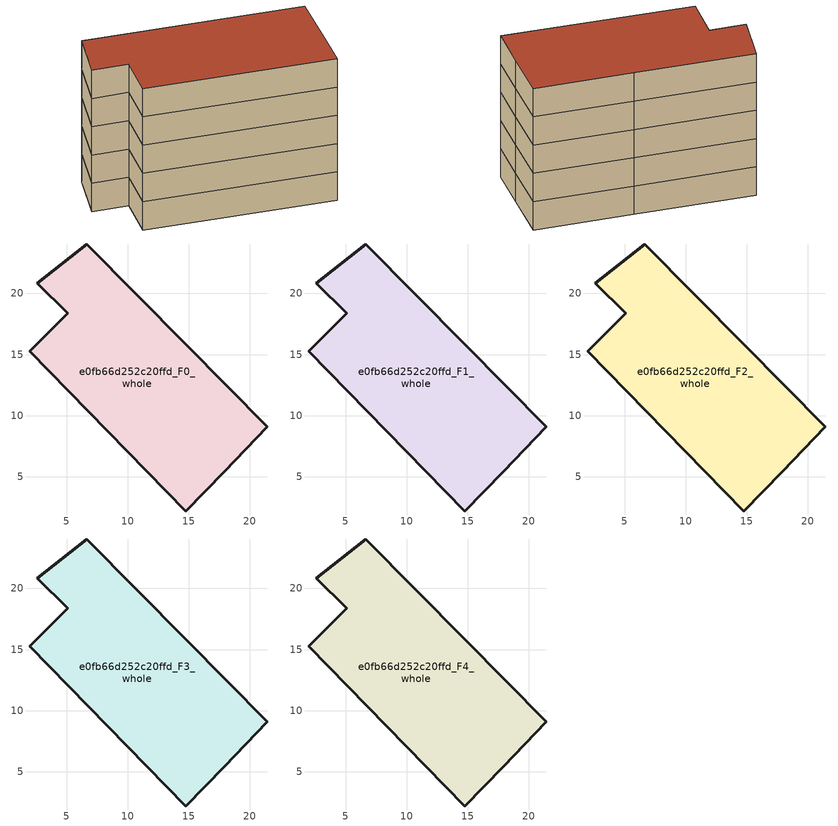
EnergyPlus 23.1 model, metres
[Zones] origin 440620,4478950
e0fb66d252c20ffd_F0_whole
 floor ground (EU_floor_Construction): 14.79,15.8 21.43,9.08 17.9,5.4 14.78,2.18 1.98,15.28 5.11,18.38 2.6,20.83 6.66,24.05 z0
 wall outside (EU_wall_Construction): 14.78,2.18 17.9,5.4 21.43,9.08 14.79,15.8 6.66,24.05 2.6,20.83 5.11,18.38 1.98,15.28 14.78,2.18 z0:3
e0fb66d252c20ffd_F1_whole
 floor to e0fb66d252c20ffd_F0_whole (EU_floor_Construction): 14.79,15.8 21.43,9.08 17.9,5.4 14.78,2.18 1.98,15.28 5.11,18.38 2.6,20.83 6.66,24.05 z3
 wall outside (EU_wall_Construction): 14.78,2.18 17.9,5.4 21.43,9.08 14.79,15.8 6.66,24.05 2.6,20.83 5.11,18.38 1.98,15.28 14.78,2.18 z3:6
e0fb66d252c20ffd_F2_whole
 floor to e0fb66d252c20ffd_F1_whole (EU_floor_Construction): 14.79,15.8 21.43,9.08 17.9,5.4 14.78,2.18 1.98,15.28 5.11,18.38 2.6,20.83 6.66,24.05 z6
 wall outside (EU_wall_Construction): 14.78,2.18 17.9,5.4 21.43,9.08 14.79,15.8 6.66,24.05 2.6,20.83 5.11,18.38 1.98,15.28 14.78,2.18 z6:9
e0fb66d252c20ffd_F3_whole
 floor to e0fb66d252c20ffd_F2_whole (EU_floor_Construction): 14.79,15.8 21.43,9.08 17.9,5.4 14.78,2.18 1.98,15.28 5.11,18.38 2.6,20.83 6.66,24.05 z9
 wall outside (EU_wall_Construction): 14.78,2.18 17.9,5.4 21.43,9.08 14.79,15.8 6.66,24.05 2.6,20.83 5.11,18.38 1.98,15.28 14.78,2.18 z9:12
e0fb66d252c20ffd_F4_whole
 floor to e0fb66d252c20ffd_F3_whole (EU_floor_Construction): 14.79,15.8 21.43,9.08 17.9,5.4 14.78,2.18 1.98,15.28 5.11,18.38 2.6,20.83 6.66,24.05 z12
 wall outside (EU_wall_Construction): 14.78,2.18 17.9,5.4 21.43,9.08 14.79,15.8 6.66,24.05 2.6,20.83 5.11,18.38 1.98,15.28 14.78,2.18 z12:15
 roof outside (EU_roof_Construction): 17.9,5.4 21.43,9.08 14.79,15.8 6.66,24.05 2.6,20.83 5.11,18.38 1.98,15.28 14.78,2.18 z15
[Building]
EU S2 Campaign: North Axis=0; Terrain=City; Solar Distribution=FullExterior
[Site:Location]
Madrid: Latitude=40.5; Longitude=-3.5; Time Zone=1; Elevation=609
[SizingPeriod:WeatherFileDays]
AnnualSizingPeriod: Begin Month=1; Begin Day of Month=1; End Month=12; End Day of Month=31; Day of Week for Start Day=Monday; Use Weather File Daylight Saving Period=No; Use Weather File Rain and Snow Indicators=No
[MATERIAL]
EU_InternalMass_Material: Roughness=MediumRough; Thickness=0.1; Conductivity=1; Density=1800; Specific Heat=900; Thermal Absorptance=0.9; Solar Absorptance=0.7; Visible Absorptance=0.7
[MATERIAL:NOMASS] Roughness=MediumRough; Thermal Absorptance=0.9; Solar Absorptance=0.7; Visible Absorptance=0.7
Name | Thermal Resistance
EU_wall_NoMass | 0.419739
EU_roof_NoMass | 0.352165
EU_floor_NoMass | 0.608284
[CONSTRUCTION]
EU_wall_Construction: EU_wall_NoMass
EU_roof_Construction: EU_roof_NoMass
EU_floor_Construction: EU_floor_NoMass
EU_InternalMass_Construction: EU_InternalMass_Material
[ZONE] Type=1; Multiplier=1; Ceiling Height=autocalculate; Volume=569.995; Floor Area=autocalculate; Part of Total Floor Area=Yes
e0fb66d252c20ffd_F0_whole; e0fb66d252c20ffd_F1_whole; e0fb66d252c20ffd_F2_whole; e0fb66d252c20ffd_F3_whole; e0fb66d252c20ffd_F4_whole
[INTERNALMASS] Construction=EU_InternalMass_Construction; Surface Area=189.998
Name | Zone or ZoneList
e0fb66d252c20ffd_F0_whole_EU_InternalMass | e0fb66d252c20ffd_F0_whole
e0fb66d252c20ffd_F1_whole_EU_InternalMass | e0fb66d252c20ffd_F1_whole
e0fb66d252c20ffd_F2_whole_EU_InternalMass | e0fb66d252c20ffd_F2_whole
e0fb66d252c20ffd_F3_whole_EU_InternalMass | e0fb66d252c20ffd_F3_whole
e0fb66d252c20ffd_F4_whole_EU_InternalMass | e0fb66d252c20ffd_F4_whole
[OTHEREQUIPMENT] Fuel Type=Electricity; Design Level Calculation Method=Watts/Area; Power per Zone Floor Area=1; Fraction Latent=0; Fraction Radiant=0; Fraction Lost=0; Carbon Dioxide Generation Rate=0; EndUse Subcategory=EU_Step8_InternalGains
Name | Zone or ZoneList or Space or SpaceList | Schedule
EU_Step8_InternalGain_e0fb66d252c20ffd_F0_whole_f000 | e0fb66d252c20ffd_F0_whole | EU_Step8_GainSchedule_e0fb66d252c20ffd_F0_whole_f000
EU_Step8_InternalGain_e0fb66d252c20ffd_F1_whole_f000 | e0fb66d252c20ffd_F1_whole | EU_Step8_GainSchedule_e0fb66d252c20ffd_F1_whole_f000
EU_Step8_InternalGain_e0fb66d252c20ffd_F2_whole_f000 | e0fb66d252c20ffd_F2_whole | EU_Step8_GainSchedule_e0fb66d252c20ffd_F2_whole_f000
EU_Step8_InternalGain_e0fb66d252c20ffd_F3_whole_f000 | e0fb66d252c20ffd_F3_whole | EU_Step8_GainSchedule_e0fb66d252c20ffd_F3_whole_f000
EU_Step8_InternalGain_e0fb66d252c20ffd_F4_whole_f000 | e0fb66d252c20ffd_F4_whole | EU_Step8_GainSchedule_e0fb66d252c20ffd_F4_whole_f000
[ZONEVENTILATION:DESIGNFLOWRATE] Schedule=EU_AlwaysOn; Design Flow Rate Calculation Method=AirChanges/Hour; Air Changes per Hour=0.703302; Ventilation Type=Natural; Fan Pressure Rise=0; Fan Total Efficiency=1; Constant Term Coefficient=1; Temperature Term Coefficient=0; Velocity Term Coefficient=0; Velocity Squared Term Coefficient=0; Minimum Indoor Temperature=-100; Maximum Indoor Temperature=100; Delta Temperature=-100; Minimum Outdoor Temperature=-100; Maximum Outdoor Temperature=100; Maximum Wind Speed=40
Name | Zone or ZoneList or Space or SpaceList
EU_ConstantAir_e0fb66d252c20ffd_F0_whole | e0fb66d252c20ffd_F0_whole
EU_ConstantAir_e0fb66d252c20ffd_F1_whole | e0fb66d252c20ffd_F1_whole
EU_ConstantAir_e0fb66d252c20ffd_F2_whole | e0fb66d252c20ffd_F2_whole
EU_ConstantAir_e0fb66d252c20ffd_F3_whole | e0fb66d252c20ffd_F3_whole
EU_ConstantAir_e0fb66d252c20ffd_F4_whole | e0fb66d252c20ffd_F4_whole
[HVACTEMPLATE:THERMOSTAT] Constant Heating Setpoint=20; Constant Cooling Setpoint=50
EU_HeatOnly_e0fb66d252c20ffd_F0_whole; EU_HeatOnly_e0fb66d252c20ffd_F1_whole; EU_HeatOnly_e0fb66d252c20ffd_F2_whole; EU_HeatOnly_e0fb66d252c20ffd_F3_whole; EU_HeatOnly_e0fb66d252c20ffd_F4_whole
[HVACTEMPLATE:ZONE:IDEALLOADSAIRSYSTEM] System Availability Schedule=EU_AlwaysOn; Maximum Heating Supply Air Temperature=50; Minimum Cooling Supply Air Temperature=13; Maximum Heating Supply Air Humidity Ratio=0.0156; Minimum Cooling Supply Air Humidity Ratio=0.0077; Heating Limit=NoLimit; Cooling Limit=NoLimit; Heating Availability Schedule=EU_AlwaysOn; Cooling Availability Schedule=EU_CoolingOff; Dehumidification Control Type=ConstantSensibleHeatRatio; Cooling Sensible Heat Ratio=0.7; Dehumidification Setpoint=60; Humidification Control Type=None; Humidification Setpoint=30; Outdoor Air Method=None; Outdoor Air Flow Rate per Person=0.00944; Outdoor Air Flow Rate per Zone Floor Area=0; Outdoor Air Flow Rate per Zone=0; Demand Controlled Ventilation Type=None; Outdoor Air Economizer Type=NoEconomizer; Heat Recovery Type=None; Sensible Heat Recovery Effectiveness=0.7; Latent Heat Recovery Effectiveness=0.65
Name | Template Thermostat
e0fb66d252c20ffd_F0_whole | EU_HeatOnly_e0fb66d252c20ffd_F0_whole
e0fb66d252c20ffd_F1_whole | EU_HeatOnly_e0fb66d252c20ffd_F1_whole
e0fb66d252c20ffd_F2_whole | EU_HeatOnly_e0fb66d252c20ffd_F2_whole
e0fb66d252c20ffd_F3_whole | EU_HeatOnly_e0fb66d252c20ffd_F3_whole
e0fb66d252c20ffd_F4_whole | EU_HeatOnly_e0fb66d252c20ffd_F4_whole
[SIZING:ZONE] Zone Cooling Design Supply Air Temperature Input Method=SupplyAirTemperature; Zone Cooling Design Supply Air Temperature=13; Zone Heating Design Supply Air Temperature Input Method=SupplyAirTemperature; Zone Heating Design Supply Air Temperature=50; Zone Cooling Design Supply Air Humidity Ratio=0.008; Zone Heating Design Supply Air Humidity Ratio=0.008; Cooling Design Air Flow Method=DesignDay; Cooling Design Air Flow Rate=0; Cooling Minimum Air Flow per Zone Floor Area=0.000762; Cooling Minimum Air Flow=0; Cooling Minimum Air Flow Fraction=0.2; Heating Design Air Flow Method=DesignDay; Heating Design Air Flow Rate=0; Heating Maximum Air Flow per Zone Floor Area=0.002032; Heating Maximum Air Flow=0.141576; Heating Maximum Air Flow Fraction=0.3; Account for Dedicated Outdoor Air System=No; Dedicated Outdoor Air System Control Strategy=NeutralSupplyAir; Dedicated Outdoor Air Low Setpoint Temperature for Design=autosize; Dedicated Outdoor Air High Setpoint Temperature for Design=autosize; Zone Load Sizing Method=Sensible Load Only No Latent Load; Zone Latent Cooling Design Supply Air Humidity Ratio Input Method=HumidityRatioDifference; Zone Cooling Design Supply Air Humidity Ratio Difference=0.005; Zone Latent Heating Design Supply Air Humidity Ratio Input Method=HumidityRatioDifference; Zone Humidification Design Supply Air Humidity Ratio Difference=0.005
e0fb66d252c20ffd_F0_whole; e0fb66d252c20ffd_F1_whole; e0fb66d252c20ffd_F2_whole; e0fb66d252c20ffd_F3_whole; e0fb66d252c20ffd_F4_whole
[SCHEDULE:CONSTANT]
Name | Hourly Value
EU_AlwaysOn | 1
EU_CoolingOff | 0
[SCHEDULE:FILE] Column Number=1; Rows to Skip at Top=0; Number of Hours of Data=8760; Column Separator=Comma; Interpolate to Timestep=No; Minutes per Item=60; Adjust Schedule for Daylight Savings=Yes
Name | File
EU_Step8_GainSchedule_e0fb66d252c20ffd_F0_whole_f000 | C:\Users\o_iseri\Desktop\OpenUBEM\openubem\outputs\eu_evidence\EU-11\ES-MAD-BERRUGUETE\idfs\e0fb66d252c20ffd\e0fb66d252c20ffd_F0_whole_f000_gain.csv
EU_Step8_GainSchedule_e0fb66d252c20ffd_F1_whole_f000 | C:\Users\o_iseri\Desktop\OpenUBEM\openubem\outputs\eu_evidence\EU-11\ES-MAD-BERRUGUETE\idfs\e0fb66d252c20ffd\e0fb66d252c20ffd_F1_whole_f000_gain.csv
EU_Step8_GainSchedule_e0fb66d252c20ffd_F2_whole_f000 | C:\Users\o_iseri\Desktop\OpenUBEM\openubem\outputs\eu_evidence\EU-11\ES-MAD-BERRUGUETE\idfs\e0fb66d252c20ffd\e0fb66d252c20ffd_F2_whole_f000_gain.csv
EU_Step8_GainSchedule_e0fb66d252c20ffd_F3_whole_f000 | C:\Users\o_iseri\Desktop\OpenUBEM\openubem\outputs\eu_evidence\EU-11\ES-MAD-BERRUGUETE\idfs\e0fb66d252c20ffd\e0fb66d252c20ffd_F3_whole_f000_gain.csv
EU_Step8_GainSchedule_e0fb66d252c20ffd_F4_whole_f000 | C:\Users\o_iseri\Desktop\OpenUBEM\openubem\outputs\eu_evidence\EU-11\ES-MAD-BERRUGUETE\idfs\e0fb66d252c20ffd\e0fb66d252c20ffd_F4_whole_f000_gain.csv
